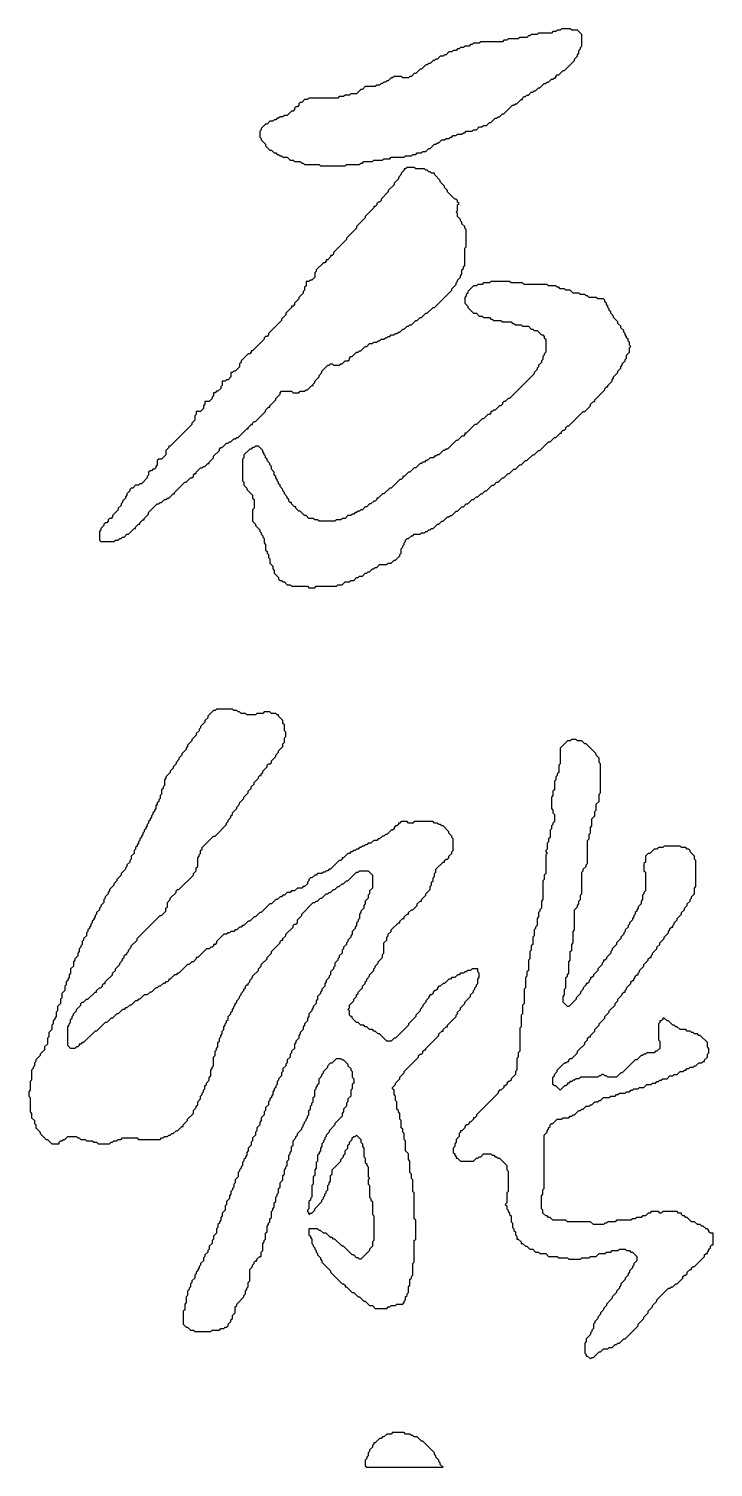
# Model space of a CAD drawing. Header units: millimetres. Extents: x 0 to 500, y 0 to 498.
# Drawn here: x 262.5 to 499.5, y 0.5 to 498.5 of the extents above; entities that cross this region are included whole.
import ezdxf

# ---------------------------------------------------------------- set-up
doc = ezdxf.new("R2010")
doc.units = ezdxf.units.MM

msp = doc.modelspace()

# ---------------------------------------------------------------- linework, layer by layer
for points in [[(447, 498.5), (446.5, 498), (445.5, 498), (445, 497.5), (444, 497.5), (443.5, 497), (439, 497), (438.5, 496.5), (436.5, 496.5), (436, 496), (435.5, 496), (435, 495.5), (432.5, 495.5), (432, 495), (428.5, 495), (428, 494.5), (427, 494.5), (426.5, 494), (419, 494), (418.5, 493.5), (416.5, 493.5), (416, 493), (415.5, 493), (415, 492.5), (413.5, 492.5), (413, 492), (412, 492), (411.5, 491.5), (411, 491.5), (410.5, 491), (409.5, 491), (409, 490.5), (408, 490.5), (407, 489.5), (406.5, 489.5), (406, 489), (405, 489), (404, 488), (403.5, 488), (403, 487.5), (402.5, 487.5), (401.5, 486.5), (401, 486.5), (400.5, 486), (400, 486), (398.5, 484.5), (398, 484.5), (396.5, 483), (396, 483), (395, 482), (394.5, 482), (394, 481.5), (392, 481.5), (391.5, 482), (389, 482), (388.5, 481.5), (388, 481.5), (387, 480.5), (386.5, 480.5), (386, 480), (385.5, 480), (385, 479.5), (384.5, 479.5), (384, 479), (383, 479), (382.5, 478.5), (379, 478.5), (378, 477.5), (377.5, 477.5), (376, 476), (374, 476), (373.5, 475.5), (372, 475.5), (371.5, 475), (370, 475), (369.5, 474.5), (359.5, 474.5), (359, 474), (358, 474), (357, 473), (356.5, 473), (356, 472.5), (356, 472), (355.5, 471.5), (355, 471.5), (354.5, 471), (354.5, 470.5), (354, 470), (353.5, 470), (352, 468.5), (351, 468.5), (350.5, 468), (349.5, 468), (349, 467.5), (348.5, 467.5), (348, 467), (347.5, 467), (347, 466.5), (346, 466.5), (345, 465.5), (344.5, 465.5), (343, 464), (343, 463.5), (342.5, 463), (342.5, 461), (343, 460.5), (343, 460), (344.5, 458.5), (344.5, 458), (346, 456.5), (346.5, 456.5), (347.5, 455.5), (348, 455.5), (348.5, 455), (349, 455), (349.5, 454.5), (350, 454.5), (350.5, 454), (352, 454), (353, 453), (354, 453), (354.5, 452.5), (356.5, 452.5), (357, 452), (357.5, 452), (358, 451.5), (363, 451.5), (363.5, 451), (372, 451), (372.5, 451.5), (377, 451.5), (377.5, 452), (378, 452), (378.5, 452.5), (381.5, 452.5), (382, 453), (385, 453), (385.5, 453.5), (387.5, 453.5), (388, 454), (392.5, 454), (393, 454.5), (395, 454.5), (395.5, 455), (396.5, 455), (397, 455.5), (398.5, 455.5), (399, 456), (400, 456), (401, 457), (401.5, 457), (403, 458.5), (403.5, 458.5), (404, 459), (404.5, 459), (405.5, 460), (406.5, 460), (407, 460.5), (408, 460.5), (408.5, 461), (409, 461), (409.5, 461.5), (410.5, 461.5), (411, 462), (412.5, 462), (413, 462.5), (413.5, 462.5), (414, 463), (416, 463), (416.5, 463.5), (417.5, 463.5), (418.5, 464.5), (419.5, 464.5), (420, 465), (421, 465), (422, 466), (422.5, 466), (424, 467.5), (424.5, 467.5), (425, 468), (425.5, 468), (426.5, 469), (427, 469), (430, 472), (430.5, 472), (431, 472.5), (431.5, 472.5), (433, 474), (433.5, 474), (433.5, 474.5), (434, 475), (434.5, 475), (435, 475.5), (435.5, 475.5), (436.5, 476.5), (437, 476.5), (437.5, 477), (438, 477), (439, 478), (439.5, 478), (441, 479.5), (441.5, 479.5), (442, 480), (442.5, 480), (443.5, 481), (444, 481), (444.5, 481.5), (445, 481.5), (445, 482), (445.5, 482.5), (446, 482.5), (447.5, 484), (448, 484), (451.5, 487.5), (451.5, 488), (452.5, 489), (452.5, 489.5), (453, 490), (453, 491), (453.5, 491.5), (453.5, 492), (454, 492.5), (454, 496.5), (452.5, 498), (450.5, 498), (450, 498.5)], [(393.5, 450.5), (393, 450), (392.5, 450), (392.5, 449.5), (391.5, 448.5), (391.5, 448), (390.5, 447), (390.5, 446.5), (389, 445), (389, 444.5), (387, 442.5), (387, 442), (384.5, 439.5), (384.5, 439), (384, 438.5), (383.5, 438.5), (383, 438), (383, 437.5), (382.5, 437), (382, 437), (382, 436.5), (379, 433.5), (379, 433), (376, 430), (376, 429.5), (372.5, 426), (372.5, 425.5), (368, 421), (368, 420.5), (367.5, 420), (367, 420), (367, 419.5), (366, 418.5), (365.5, 418.5), (365.5, 418), (365, 417.5), (364.5, 417.5), (362, 415), (362, 414.5), (361.5, 414), (361.5, 412.5), (360.5, 411.5), (360, 411.5), (359.5, 411), (358.5, 411), (358.5, 409.5), (358, 409), (358, 408), (357.5, 407.5), (357.5, 407), (356, 405.5), (356, 405), (354.5, 403.5), (354.5, 403), (354, 402.5), (353.5, 402.5), (353.5, 402), (351.5, 400), (351.5, 399.5), (350, 398), (350, 397.5), (345.5, 393), (345.5, 392.5), (345, 392), (344.5, 392), (344, 391.5), (344, 391), (340, 387), (339.5, 387), (339.5, 386.5), (339, 386), (338.5, 386), (336, 383.5), (336, 383), (335.5, 382.5), (335.5, 381.5), (334, 380), (333.5, 380), (333, 379.5), (332.5, 379.5), (332.5, 378), (331.5, 377), (331, 377), (330.5, 376.5), (329.5, 376.5), (329.5, 375), (329, 374.5), (329, 374), (328, 373), (327.5, 373), (327, 372.5), (326.5, 372.5), (326.5, 371.5), (326, 371), (326, 370.5), (325, 369.5), (323.5, 369.5), (323.5, 368.5), (323, 368), (323, 367), (322, 366), (320.5, 366), (320.5, 365), (320, 364.5), (320, 363), (319, 362), (319, 361.5), (311.5, 354), (311, 354), (311, 353.5), (310, 352.5), (310, 351), (308.5, 349.5), (307.5, 349.5), (307, 349), (307, 347.5), (306.5, 347), (306.5, 346.5), (306, 346), (305.5, 346), (305, 345.5), (304.5, 345.5), (304, 345), (304, 344), (303.5, 343.5), (303.5, 343), (301.5, 341), (301, 341), (300.5, 340.5), (299.5, 340.5), (298.5, 339.5), (298, 339.5), (297.5, 339), (297.5, 338.5), (296.5, 337.5), (296.5, 337), (296, 336.5), (296, 336), (295, 335), (295, 334.5), (294.5, 334), (294.5, 333.5), (293.5, 332.5), (293.5, 332), (291.5, 330), (291.5, 329.5), (291, 329), (290.5, 329), (290, 328.5), (290, 328), (289.5, 327.5), (289, 327.5), (288.5, 327), (288.5, 326.5), (287.5, 325.5), (287.5, 325), (287, 324.5), (287, 321.5), (287.5, 321), (292, 321), (292.5, 321.5), (293.5, 321.5), (294, 322), (294.5, 322), (295, 322.5), (295.5, 322.5), (296.5, 323.5), (297, 323.5), (299, 325.5), (299.5, 325.5), (299.5, 326), (300.5, 327), (301, 327), (301, 327.5), (302, 328.5), (302.5, 328.5), (302.5, 329), (304, 330.5), (304, 331), (307, 334), (307.5, 334), (308, 334.5), (308.5, 334.5), (309.5, 335.5), (310, 335.5), (310.5, 336), (311, 336), (312.5, 337.5), (313, 337.5), (313, 338), (316.5, 341.5), (317, 341.5), (318.5, 343), (319, 343), (319.5, 343.5), (319.5, 344), (320, 344.5), (320.5, 344.5), (320.5, 345), (322, 346.5), (322.5, 346.5), (323, 347), (323.5, 347), (324.5, 348), (325, 348), (325, 348.5), (326.5, 350), (326.5, 350.5), (328.5, 352.5), (328.5, 353), (329, 353.5), (329.5, 353.5), (331, 355), (331.5, 355), (332, 355.5), (332.5, 355.5), (333.5, 356.5), (334, 356.5), (334.5, 357), (335, 357), (338, 360), (338.5, 360), (338.5, 360.5), (339.5, 361.5), (340, 361.5), (340, 362), (340.5, 362.5), (341, 362.5), (344.5, 366), (344.5, 366.5), (345.5, 367.5), (346, 367.5), (346, 368), (348, 370), (348, 370.5), (349.5, 372), (349.5, 372.5), (350, 373), (353.5, 373), (354, 372.5), (356, 372.5), (356.5, 373), (358, 373), (358.5, 373.5), (359, 373.5), (360.5, 375), (361, 375), (361, 375.5), (361.5, 376), (361.5, 376.5), (363, 378), (363, 378.5), (364, 379.5), (364, 380), (366, 382), (366.5, 382), (367, 382.5), (367.5, 382.5), (368, 382), (370, 382), (370.5, 382.5), (371, 382.5), (372, 383.5), (373, 383.5), (373.5, 384), (373.5, 384.5), (374, 385), (374.5, 385), (376, 386.5), (376.5, 386.5), (377, 387), (377.5, 387), (379, 388.5), (379.5, 388.5), (380.5, 389.5), (381.5, 389.5), (382, 390), (383, 390), (383.5, 390.5), (384, 390.5), (384.5, 391), (385.5, 391), (386, 391.5), (386.5, 391.5), (387, 392), (387.5, 392), (388, 392.5), (389, 392.5), (389.5, 393), (390, 393), (390.5, 393.5), (391, 393.5), (392, 394.5), (392.5, 394.5), (393.5, 395.5), (394, 395.5), (394.5, 396), (395, 396), (396.5, 397.5), (397, 397.5), (398, 398.5), (398.5, 398.5), (400, 400), (400.5, 400), (402.5, 402), (403, 402), (409, 408), (409, 408.5), (410.5, 410), (410.5, 410.5), (411, 411), (411, 411.5), (412, 412.5), (412, 413), (412.5, 413.5), (412.5, 415), (413, 415.5), (413, 416), (413.5, 416.5), (413.5, 422.5), (414, 423), (414, 429), (413.5, 429.5), (413.5, 430), (412.5, 431), (412.5, 431.5), (412, 432), (412, 432.5), (411, 433.5), (411, 434.5), (410.5, 435), (411, 435.5), (411, 437.5), (411.5, 438), (411, 438.5), (411, 439), (410.5, 439.5), (410, 439.5), (407.5, 442), (407.5, 442.5), (406.5, 443.5), (406.5, 444), (405, 445.5), (405, 446), (403, 448), (403, 448.5), (402, 448.5), (401.5, 449), (401, 449), (400.5, 449.5), (400, 449.5), (399.5, 450), (396.5, 450), (396, 450.5)], [(422.5, 411), (422, 410.5), (420, 410.5), (419.5, 410), (418, 410), (417.5, 409.5), (416.5, 409.5), (414.5, 407.5), (414.5, 407), (414, 406.5), (414, 406), (413.5, 405.5), (413.5, 403.5), (414.5, 402.5), (414.5, 402), (416.5, 400), (417.5, 400), (418.5, 399), (419.5, 399), (420, 398.5), (422, 398.5), (422.5, 398), (423, 398), (423.5, 397.5), (426, 397.5), (426.5, 397), (429.5, 397), (430, 396.5), (430.5, 396.5), (431, 396), (433, 396), (433.5, 395.5), (435.5, 395.5), (436.5, 394.5), (437, 394.5), (437.5, 394), (438.5, 394), (440, 392.5), (440.5, 392.5), (441, 392), (441, 391.5), (441.5, 391), (441.5, 386.5), (441, 386), (441, 385.5), (440.5, 385), (440.5, 384), (440, 383.5), (440, 383), (439, 382), (439, 381.5), (438.5, 381), (438.5, 380.5), (437.5, 379.5), (437.5, 379), (429, 370.5), (428.5, 370.5), (427.5, 369.5), (427, 369.5), (426.5, 369), (426.5, 368.5), (426, 368), (425.5, 368), (424, 366.5), (423.5, 366.5), (423, 366), (422.5, 366), (422.5, 365.5), (422, 365), (421.5, 365), (420, 363.5), (419.5, 363.5), (417.5, 361.5), (417, 361.5), (414, 358.5), (413.5, 358.5), (413.5, 358), (413, 357.5), (412.5, 357.5), (411, 356), (410.5, 356), (407.5, 353), (407, 353), (406.5, 352.5), (406, 352.5), (404.5, 351), (404, 351), (403.5, 350.5), (403, 350.5), (402.5, 350), (401.5, 350), (400.5, 349), (400, 349), (399.5, 348.5), (399, 348.5), (398.5, 348), (398, 348), (396.5, 346.5), (396, 346.5), (394.5, 345), (394, 345), (392.5, 343.5), (392, 343.5), (392, 343), (391.5, 342.5), (391, 342.5), (388, 339.5), (387.5, 339.5), (385.5, 337.5), (385, 337.5), (383.5, 336), (383, 336), (383, 335.5), (382.5, 335), (382, 335), (381, 334), (380.5, 334), (379.5, 333), (379, 333), (378, 332), (377.5, 332), (377, 331.5), (376.5, 331.5), (376, 331), (375.5, 331), (375, 330.5), (374.5, 330.5), (374, 330), (373, 330), (372, 329), (371, 329), (370.5, 328.5), (369, 328.5), (368.5, 328), (363, 328), (362.5, 328.5), (361.5, 328.5), (361, 329), (359.5, 329), (358.5, 330), (358, 330), (356.5, 331.5), (356, 331.5), (355, 332.5), (355, 333), (354.5, 333), (353.5, 334), (353.5, 334.5), (353, 334.5), (352.5, 335), (352.5, 335.5), (352, 336), (352, 336.5), (351, 337.5), (351, 338), (350.5, 338.5), (350.5, 339), (349.5, 340), (349.5, 340.5), (349, 341), (349, 341.5), (348.5, 342), (348.5, 342.5), (348, 343), (348, 343.5), (347.5, 344), (347.5, 345), (346.5, 346), (346.5, 347), (346, 347.5), (346, 348), (345, 349), (345, 349.5), (344.5, 350), (344.5, 350.5), (344, 351), (344, 351.5), (343.5, 352), (343.5, 352.5), (342, 354), (341, 354), (340.5, 353.5), (340, 353.5), (339.5, 353), (339, 353), (337, 351), (337, 350), (336.5, 349.5), (336.5, 342), (337, 341.5), (337, 340.5), (338, 339.5), (338, 339), (340, 337), (340, 336), (340.5, 335.5), (340.5, 332.5), (340, 332), (340, 328), (341, 327), (341, 326.5), (342.5, 325), (342.5, 324.5), (343, 324), (343, 323.5), (343.5, 323), (343.5, 322.5), (344, 322), (344, 320.5), (344.5, 320), (344.5, 318), (345, 317.5), (345, 317), (345.5, 316.5), (345.5, 315.5), (346, 315), (346, 313.5), (347, 312.5), (347, 311.5), (347.5, 311), (347.5, 310), (349, 308.5), (349, 308), (349.5, 307.5), (350, 307.5), (350.5, 307), (351, 307), (352, 306), (353, 306), (353.5, 305.5), (359, 305.5), (359.5, 305), (361.5, 305), (362, 305.5), (369, 305.5), (369.5, 306), (371, 306), (372, 307), (373.5, 307), (374, 307.5), (375, 307.5), (376, 308.5), (376.5, 308.5), (377, 309), (378, 309), (379, 310), (379.5, 310), (380, 310.5), (380.5, 310.5), (381.5, 311.5), (382, 311.5), (382.5, 312), (383, 312), (384, 313), (386.5, 313), (387, 313.5), (388, 313.5), (389, 314.5), (389.5, 314.5), (391, 316), (391, 316.5), (391.5, 317), (391.5, 318.5), (392, 319), (392, 319.5), (392.5, 320), (392.5, 320.5), (393, 321), (393, 321.5), (393.5, 322), (394, 322), (395, 323), (395.5, 323), (396, 323.5), (398, 323.5), (398.5, 324), (399.5, 324), (400, 324.5), (400.5, 324.5), (401, 325), (401.5, 325), (402, 325.5), (402.5, 325.5), (404, 327), (404.5, 327), (405.5, 328), (406, 328), (407.5, 329.5), (408, 329.5), (408.5, 330), (409, 330), (410.5, 331.5), (411, 331.5), (412.5, 333), (413, 333), (414, 334), (414.5, 334), (416, 335.5), (416.5, 335.5), (417.5, 336.5), (418, 336.5), (419, 337.5), (419.5, 337.5), (420.5, 338.5), (421, 338.5), (423, 340.5), (423.5, 340.5), (424.5, 341.5), (425, 341.5), (426.5, 343), (427, 343), (428.5, 344.5), (429, 344.5), (430.5, 346), (431, 346), (432.5, 347.5), (433, 347.5), (434.5, 349), (435, 349), (437, 351), (437.5, 351), (439, 352.5), (439.5, 352.5), (442.5, 355.5), (443, 355.5), (444.5, 357), (445, 357), (446.5, 358.5), (447, 358.5), (447, 359), (447.5, 359.5), (448, 359.5), (448.5, 360), (448.5, 360.5), (449, 361), (449.5, 361), (454.5, 366), (455, 366), (457, 368), (457, 368.5), (458, 369.5), (458.5, 369.5), (458.5, 370), (462, 373.5), (462, 374), (462.5, 374.5), (463, 374.5), (463, 375), (464.5, 376.5), (464.5, 377), (465, 377.5), (465, 378), (466.5, 379.5), (466.5, 380), (467.5, 381), (467.5, 381.5), (468, 382), (468, 382.5), (469, 383.5), (469, 384), (469.5, 384.5), (469.5, 385.5), (470.5, 386.5), (470.5, 388), (471, 388.5), (470.5, 389), (470.5, 390), (470, 390.5), (470, 391), (469.5, 391.5), (469.5, 392), (469, 392.5), (469, 393), (468.5, 393.5), (468.5, 394), (467.5, 395), (467.5, 395.5), (466.5, 396.5), (466.5, 397), (465, 398.5), (465, 399), (464, 400), (464, 400.5), (463.5, 401), (463.5, 401.5), (463, 402), (463, 402.5), (462.5, 403), (462.5, 403.5), (462, 404), (462, 404.5), (461.5, 405), (459.5, 405), (459, 405.5), (456.5, 405.5), (456, 406), (455.5, 406), (455, 406.5), (453.5, 406.5), (453, 407), (451, 407), (450, 408), (448.5, 408), (448, 408.5), (446.5, 408.5), (446, 409), (445.5, 409), (445, 409.5), (442.5, 409.5), (442, 410), (434, 410), (433.5, 410.5), (429.5, 410.5), (429, 411)], [(327.5, 263), (327, 262.5), (326.5, 262.5), (324.5, 260.5), (324.5, 260), (323.5, 259), (323.5, 258.5), (322, 257), (322, 256.5), (321.5, 256), (321.5, 255.5), (320.5, 254.5), (320.5, 254), (319, 252.5), (319, 252), (317.5, 250.5), (317.5, 250), (317, 249.5), (317, 249), (315.5, 247.5), (315.5, 247), (314.5, 246), (314.5, 245.5), (313.5, 244.5), (313.5, 244), (312.5, 243), (312.5, 242.5), (311.5, 241.5), (311.5, 241), (310, 239.5), (310, 239), (309.5, 238.5), (309.5, 236.5), (309, 236), (309, 235.5), (308.5, 235), (308.5, 233.5), (308, 233), (308, 232), (307.5, 231.5), (307.5, 231), (307, 230.5), (307, 230), (306.5, 229.5), (306.5, 228.5), (306, 228), (306, 227.5), (305.5, 227), (305.5, 226.5), (305, 226), (305, 225.5), (304.5, 225), (304.5, 224.5), (304, 224), (304, 223.5), (303.5, 223), (303.5, 222.5), (303, 222), (303, 221.5), (302.5, 221), (302.5, 220.5), (302, 220), (302, 219.5), (301.5, 219), (301.5, 218.5), (301, 218), (301, 217.5), (300.5, 217), (300.5, 216.5), (300, 216), (300, 215.5), (299.5, 215), (299.5, 214.5), (299, 214), (299, 213), (298, 212), (298, 211), (297.5, 210.5), (297.5, 210), (296.5, 209), (296.5, 208.5), (296, 208), (296, 207.5), (294.5, 206), (294.5, 205.5), (293, 204), (293, 203.5), (292, 202.5), (292, 202), (290.5, 200.5), (290.5, 200), (290, 199.5), (290, 199), (289, 198), (289, 197.5), (288.5, 197), (288.5, 196), (287.5, 195), (287.5, 194.5), (287, 194), (287, 193.5), (286, 192.5), (286, 192), (285.5, 191.5), (285.5, 191), (285, 190.5), (285, 190), (284.5, 189.5), (284.5, 189), (284, 188.5), (284, 188), (283.5, 187.5), (283.5, 187), (283, 186.5), (283, 186), (282.5, 185.5), (282.5, 184.5), (281.5, 183.5), (281.5, 183), (281, 182.5), (281, 181.5), (280.5, 181), (280.5, 180.5), (280, 180), (280, 179), (279.5, 178.5), (279.5, 177.5), (278.5, 176.5), (278.5, 176), (278, 175.5), (278, 174), (277, 173), (277, 171.5), (276.5, 171), (276.5, 170), (276, 169.5), (276, 169), (275.5, 168.5), (275.5, 167.5), (275, 167), (275, 165.5), (274, 164.5), (274, 163), (273.5, 162.5), (273.5, 161), (272.5, 160), (272.5, 158.5), (272, 158), (272, 156.5), (271.5, 156), (271.5, 155.5), (271, 155), (271, 154), (270.5, 153.5), (270.5, 152), (269.5, 151), (269.5, 149.5), (269, 149), (269, 147), (268, 146), (268, 145), (266.5, 143.5), (266.5, 143), (265, 141.5), (265, 141), (264.5, 140.5), (264.5, 139.5), (264, 139), (264, 138.5), (263.5, 138), (263.5, 134.5), (263, 134), (263, 131), (262.5, 130.5), (262.5, 129), (263, 128.5), (263, 123.5), (263.5, 123), (263.5, 121.5), (264.5, 120.5), (264.5, 119.5), (265, 119), (265, 118), (266.5, 116.5), (266.5, 116), (268.5, 114), (269, 114), (270.5, 112.5), (273, 112.5), (273, 113), (273.5, 113.5), (274, 113.5), (274.5, 114), (275, 114), (276, 115), (279, 115), (279.5, 114.5), (280, 114.5), (280.5, 114), (282, 114), (282.5, 113.5), (284.5, 113.5), (285, 113), (286, 113), (286.5, 112.5), (290.5, 112.5), (291, 113), (291.5, 113), (292, 113.5), (293, 113.5), (293.5, 114), (294.5, 114), (295, 114.5), (300, 114.5), (300.5, 114), (308, 114), (308.5, 114.5), (309, 114.5), (309.5, 115), (310.5, 115), (311, 115.5), (311.5, 115.5), (312, 116), (312.5, 116), (313.5, 117), (314, 117), (315.5, 118.5), (316, 118.5), (316, 119), (317.5, 120.5), (317.5, 121), (319.5, 123), (319.5, 124), (320.5, 125), (320.5, 125.5), (321, 126), (321, 127), (322, 128), (322, 129), (322.5, 129.5), (322.5, 130), (323, 130.5), (323, 131), (323.5, 131.5), (323.5, 132.5), (324, 133), (324, 133.5), (325, 134.5), (325, 135.5), (325.5, 136), (325.5, 138), (326, 138.5), (326, 139), (326.5, 139.5), (326.5, 142.5), (327, 143), (327, 144.5), (327.5, 145), (327.5, 145.5), (328, 146), (328, 147.5), (328.5, 148), (328.5, 149), (329, 149.5), (329, 150), (329.5, 150.5), (329.5, 151.5), (330, 152), (330, 153), (330.5, 153.5), (330.5, 154), (331, 154.5), (331, 155), (331.5, 155.5), (331.5, 156.5), (332.5, 157.5), (332.5, 158), (333, 158.5), (333, 159), (333.5, 159.5), (333.5, 160), (334, 160.5), (334, 161), (334.5, 161.5), (334.5, 162), (335.5, 163), (335.5, 163.5), (336, 164), (336, 164.5), (337, 165.5), (337, 166), (337.5, 166.5), (337.5, 167), (338, 167.5), (338.5, 167.5), (338.5, 168), (339, 168.5), (339, 169), (340, 170), (340, 170.5), (342, 172.5), (342, 173), (343, 174), (343, 174.5), (345, 176.5), (345, 177), (346.5, 178.5), (346.5, 179), (349.5, 182), (349.5, 182.5), (350, 183), (350.5, 183), (350.5, 183.5), (351.5, 184.5), (351.5, 185), (354, 187.5), (354, 188), (354.5, 188.5), (355, 188.5), (355.5, 189), (355.5, 190), (357, 191.5), (357, 192), (361, 196), (361.5, 196), (362, 196.5), (362.5, 196.5), (363.5, 197.5), (364, 197.5), (365.5, 199), (366, 199), (366.5, 199.5), (367, 199.5), (368, 200.5), (368.5, 200.5), (369.5, 201.5), (370, 201.5), (371, 202.5), (371.5, 202.5), (372.5, 203.5), (373, 203.5), (376, 206.5), (376.5, 206.5), (377, 207), (380, 207), (381.5, 205.5), (381.5, 201), (380.5, 200), (380.5, 199), (380, 198.5), (380, 197.5), (379, 196.5), (379, 195.5), (378.5, 195), (378.5, 194), (377.5, 193), (377.5, 192.5), (377, 192), (377, 190.5), (376.5, 190), (376.5, 189.5), (376, 189), (376, 188), (375.5, 187.5), (375.5, 187), (374.5, 186), (374.5, 185), (374, 184.5), (374, 184), (373, 183), (373, 182.5), (372.5, 182), (372.5, 181.5), (371.5, 180.5), (371.5, 180), (371, 179.5), (371, 178.5), (370, 177.5), (370, 177), (369.5, 176.5), (369.5, 176), (368.5, 175), (368.5, 174), (368, 173.5), (368, 173), (367, 172), (367, 171), (366.5, 170.5), (366.5, 170), (365.5, 169), (365.5, 168.5), (365, 168), (365, 167), (364, 166), (364, 165.5), (363.5, 165), (363.5, 164.5), (362.5, 163.5), (362.5, 162.5), (362, 162), (362, 161), (361, 160), (361, 159.5), (360.5, 159), (360.5, 158.5), (359.5, 157.5), (359.5, 156.5), (359, 156), (359, 155), (358, 154), (358, 153.5), (357.5, 153), (357.5, 152), (356.5, 151), (356.5, 150.5), (356, 150), (356, 149), (355, 148), (355, 147.5), (354.5, 147), (354.5, 145.5), (353.5, 144.5), (353.5, 144), (353, 143.5), (353, 142.5), (352, 141.5), (352, 140.5), (351.5, 140), (351.5, 139.5), (350.5, 138.5), (350.5, 137.5), (350, 137), (350, 136), (349, 135), (349, 134.5), (348.5, 134), (348.5, 133), (348, 132.5), (348, 132), (347.5, 131.5), (347.5, 131), (347, 130.5), (347, 129.5), (346.5, 129), (346.5, 128.5), (346, 128), (346, 127.5), (345.5, 127), (345.5, 126), (344.5, 125), (344.5, 124), (344, 123.5), (344, 122.5), (343, 121.5), (343, 120.5), (342.5, 120), (342.5, 119), (341.5, 118), (341.5, 117), (341, 116.5), (341, 115.5), (340, 114.5), (340, 113.5), (339.5, 113), (339.5, 112), (338.5, 111), (338.5, 110), (338, 109.5), (338, 108.5), (337.5, 108), (337.5, 107.5), (337, 107), (337, 106.5), (336.5, 106), (336.5, 105), (336, 104.5), (336, 104), (335.5, 103.5), (335.5, 103), (335, 102.5), (335, 101), (334, 100), (334, 99), (333.5, 98.5), (333.5, 97.5), (333, 97), (333, 96.5), (332.5, 96), (332.5, 95), (332, 94.5), (332, 93.5), (331, 92.5), (331, 91.5), (330.5, 91), (330.5, 89.5), (329.5, 88.5), (329.5, 87.5), (329, 87), (329, 86), (328.5, 85.5), (328.5, 85), (328, 84.5), (328, 83.5), (327.5, 83), (327.5, 81.5), (326.5, 80.5), (326.5, 79.5), (326, 79), (326, 78), (325, 77), (325, 76), (324.5, 75.5), (324.5, 75), (323.5, 74), (323.5, 73.5), (323, 73), (323, 72), (322, 71), (322, 70.5), (321.5, 70), (321.5, 69.5), (321, 69), (321, 68.5), (320.5, 68), (320.5, 67.5), (320, 67), (320, 66), (319, 65), (319, 64.5), (318.5, 64), (318.5, 63), (318, 62.5), (318, 62), (317.5, 61.5), (317.5, 60), (317, 59.5), (317, 57.5), (316.5, 57), (316.5, 55), (316, 54.5), (316, 50), (317, 49), (317.5, 49), (318.5, 48), (319.5, 48), (320, 47.5), (325.5, 47.5), (326, 48), (328.5, 48), (329, 48.5), (330, 48.5), (330.5, 49), (331, 49), (331.5, 49.5), (331.5, 50), (332.5, 51), (332.5, 51.5), (333, 52), (333, 53), (334, 54), (334, 56), (334.5, 56.5), (334.5, 57), (337, 59.5), (337, 60), (337.5, 60.5), (337.5, 61.5), (338, 62), (338, 62.5), (338.5, 63), (338.5, 64.5), (339, 65), (339, 69), (340, 70), (340, 70.5), (340.5, 71), (340.5, 71.5), (341, 72), (341.5, 72), (341.5, 72.5), (342.5, 73.5), (343, 73.5), (343, 75), (343.5, 75.5), (343.5, 78), (344, 78.5), (344, 79), (344.5, 79.5), (344.5, 81.5), (345, 82), (345, 84), (345.5, 84.5), (345.5, 85), (346, 85.5), (346, 86.5), (346.5, 87), (346.5, 89), (347, 89.5), (347, 90), (347.5, 90.5), (347.5, 92), (348, 92.5), (348, 94), (348.5, 94.5), (348.5, 95), (349, 95.5), (349, 97), (349.5, 97.5), (349.5, 99), (350.5, 100), (350.5, 101.5), (351, 102), (351, 103.5), (351.5, 104), (351.5, 104.5), (352, 105), (352, 106.5), (352.5, 107), (352.5, 108.5), (353, 109), (353, 109.5), (353.5, 110), (353.5, 111.5), (354, 112), (354, 113.5), (355, 114.5), (355, 115), (355.5, 115.5), (355.5, 116), (357, 117.5), (357, 118), (357.5, 118.5), (357.5, 119), (358, 119.5), (358, 120), (358.5, 120.5), (358.5, 121), (359, 121.5), (359, 122), (359.5, 122.5), (359.5, 124), (360, 124.5), (360, 125.5), (360.5, 126), (360.5, 126.5), (361, 127), (361, 128.5), (361.5, 129), (361.5, 131), (362, 131.5), (362, 132), (362.5, 132.5), (362.5, 133), (363, 133.5), (363, 135), (364, 136), (364, 136.5), (364.5, 137), (364.5, 137.5), (366, 139), (366, 139.5), (367, 140.5), (367.5, 140.5), (369, 142), (370.5, 142), (371, 141.5), (371.5, 141.5), (373, 140), (373, 139.5), (374, 138.5), (374, 138), (374.5, 137.5), (374.5, 135.5), (375, 135), (375, 133.5), (374.5, 133), (374.5, 131.5), (374, 131), (374, 129), (373, 128), (373, 127), (372.5, 126.5), (372.5, 125.5), (371.5, 124.5), (371.5, 123.5), (371, 123), (371, 122), (368.5, 119.5), (368.5, 119), (366.5, 117), (366.5, 116.5), (365.5, 115.5), (365.5, 115), (365, 114.5), (365, 114), (364.5, 113.5), (364.5, 113), (364, 112.5), (364, 111.5), (363.5, 111), (363.5, 110), (363, 109.5), (363, 109), (362.5, 108.5), (362.5, 106.5), (362, 106), (362, 104), (361.5, 103.5), (361.5, 101.5), (361, 101), (361, 98.5), (360.5, 98), (360.5, 94), (360, 93.5), (360, 93), (359.5, 92.5), (359.5, 90), (359, 89.5), (359, 89), (359.5, 88.5), (359.5, 88), (360, 88.5), (360.5, 88.5), (361.5, 89.5), (361.5, 90), (364, 92.5), (364, 93), (364.5, 93.5), (364.5, 94), (365, 94.5), (365, 95), (365.5, 95.5), (365.5, 96), (366, 96.5), (366, 98), (366.5, 98.5), (366.5, 99), (367, 99.5), (367, 101.5), (367.5, 102), (367.5, 103.5), (370.5, 106.5), (370.5, 107), (371.5, 108), (371.5, 108.5), (372, 109), (372, 110), (373, 111), (373, 112), (373.5, 112.5), (373.5, 113), (374.5, 114), (374.5, 114.5), (375, 115), (375.5, 115), (376, 115.5), (377.5, 114), (377.5, 113), (378, 112.5), (378, 111.5), (378.5, 111), (378.5, 108), (379, 107.5), (379, 106), (379.5, 105.5), (379.5, 105), (380, 104.5), (380, 101), (380.5, 100.5), (380, 100), (380, 98.5), (380.5, 98), (380.5, 94), (381, 93.5), (381, 93), (381.5, 92.5), (381.5, 88), (382, 87.5), (382, 79), (381.5, 78.5), (381.5, 77), (380.5, 76), (380.5, 75.5), (377.5, 72.5), (377, 72.5), (376.5, 73), (376, 73), (375, 74), (374.5, 74), (371.5, 77), (371, 77), (368.5, 79.5), (368, 79.5), (367.5, 80), (367, 80), (365.5, 81.5), (364.5, 81.5), (363.5, 82.5), (363, 82.5), (362.5, 83), (359.5, 83), (359.5, 81), (360, 80.5), (360, 80), (360.5, 79.5), (360.5, 78), (361, 77.5), (361, 77), (361.5, 76.5), (361.5, 76), (362, 75.5), (362, 75), (362.5, 74.5), (362.5, 74), (363.5, 73), (363.5, 72.5), (364, 72), (364, 71.5), (367, 68.5), (367, 68), (371, 64), (371.5, 64), (372, 63.5), (372, 63), (372.5, 63), (374.5, 61), (375, 61), (376.5, 59.5), (377, 59.5), (378.5, 58), (379, 58), (380.5, 56.5), (381.5, 56.5), (382.5, 55.5), (386.5, 55.5), (387, 56), (387.5, 56), (388, 56.5), (389.5, 56.5), (390, 57), (392, 57), (392.5, 57.5), (392.5, 58), (393, 58.5), (393, 59.5), (393.5, 60), (393.5, 60.5), (394, 61), (394, 63), (394.5, 63.5), (394.5, 65.5), (395, 66), (395, 66.5), (395.5, 67), (395.5, 71), (396, 71.5), (396, 79), (396.5, 79.5), (396.5, 86), (396, 86.5), (396, 95.5), (395.5, 96), (395.5, 100), (395, 100.5), (395, 102), (394.5, 102.5), (394.5, 106.5), (394, 107), (394, 109), (393, 110), (393, 113.5), (392.5, 114), (392.5, 116), (392, 116.5), (392, 117.5), (391.5, 118), (391.5, 120.5), (391, 121), (391, 123), (390.5, 123.5), (390.5, 124), (390, 124.5), (390, 127), (389.5, 127.5), (389.5, 129), (389, 129.5), (389, 131), (388.5, 131.5), (388.5, 132), (389.5, 133), (389.5, 133.5), (391, 135), (391, 135.5), (392.5, 137), (392.5, 137.5), (397.5, 142.5), (397.5, 143), (398, 143.5), (398.5, 143.5), (399, 144), (399, 144.5), (399.5, 145), (400, 145), (400, 145.5), (404.5, 150), (404.5, 150.5), (405.5, 151.5), (406, 151.5), (406, 152), (407, 153), (407.5, 153), (407.5, 153.5), (410.5, 156.5), (410.5, 157), (411, 157.5), (411, 158), (412, 159), (412, 159.5), (413.5, 161), (413.5, 161.5), (415.5, 163.5), (415.5, 164), (416.5, 165), (416.5, 165.5), (417, 166), (417, 166.5), (417.5, 167), (417.5, 167.5), (418, 168), (418, 169.5), (418.5, 170), (418.5, 171.5), (418, 172), (418, 173), (416, 173), (415.5, 172.5), (414.5, 172.5), (414, 172), (413.5, 172), (413, 171.5), (412, 171.5), (411.5, 171), (411, 171), (410, 170), (409, 170), (408.5, 169.5), (408, 169.5), (406.5, 168), (406, 168), (405, 167), (404.5, 167), (404, 166.5), (404, 166), (403.5, 165.5), (403, 165.5), (402.5, 165), (402.5, 164.5), (402, 164), (401.5, 164), (401, 163.5), (401, 163), (400, 162), (400, 161.5), (399, 160.5), (399, 160), (398, 159), (398, 158.5), (396.5, 157), (396.5, 156.5), (394, 154), (394, 153.5), (389.5, 149), (389, 149), (388, 148), (386.5, 148), (384, 150.5), (383.5, 150.5), (382.5, 151.5), (382, 151.5), (381.5, 152), (380.5, 152), (379.5, 153), (379, 153), (378.5, 153.5), (377.5, 153.5), (376.5, 154.5), (376, 154.5), (374.5, 156), (374.5, 156.5), (374, 156.5), (373.5, 157), (373.5, 158.5), (373, 159), (373.5, 159.5), (373.5, 160.5), (375, 162), (375, 162.5), (376, 163.5), (376, 164), (376.5, 164.5), (376.5, 165), (378, 166.5), (378, 167), (379, 168), (379, 168.5), (379.5, 169), (379.5, 169.5), (380.5, 170.5), (380.5, 171), (382, 172.5), (382, 173), (382.5, 173.5), (382.5, 174), (383.5, 175), (383.5, 175.5), (385, 177), (385, 178), (385.5, 178.5), (385.5, 182), (386.5, 183), (386.5, 184), (387, 184.5), (387, 185), (388, 186), (388, 186.5), (390.5, 189), (391, 189), (391, 189.5), (392, 190.5), (392.5, 190.5), (392.5, 191), (393.5, 192), (394, 192), (394, 192.5), (395, 193.5), (395.5, 193.5), (397, 195), (397, 195.5), (398, 196.5), (398.5, 196.5), (398.5, 197), (400, 198.5), (400, 199), (401.5, 200.5), (401.5, 201.5), (402, 202), (402, 203), (402.5, 203.5), (402.5, 204.5), (403, 205), (403, 206), (403.5, 206.5), (403.5, 207.5), (406, 210), (406.5, 210), (406.5, 210.5), (407, 211), (407.5, 211), (408, 211.5), (408, 212), (409, 213), (409, 213.5), (409.5, 214), (409.5, 218), (409, 218.5), (409, 219), (408, 220), (408, 220.5), (406, 222.5), (405.5, 222.5), (405, 223), (404.5, 223), (404, 223.5), (403, 223.5), (402.5, 224), (396, 224), (395.5, 223.5), (394, 223.5), (393.5, 224), (391.5, 224), (391, 223.5), (390.5, 223.5), (390.5, 223), (390, 222.5), (389.5, 222.5), (389, 222), (389, 221.5), (388.5, 221), (388, 221), (386.5, 219.5), (386, 219.5), (385.5, 219), (385, 219), (384, 218), (383.5, 218), (383, 217.5), (382, 217.5), (381, 216.5), (380, 216.5), (379.5, 216), (379, 216), (378.5, 215.5), (378, 215.5), (377.5, 215), (377, 215), (376.5, 214.5), (376, 214.5), (375.5, 214), (375, 214), (374.5, 213.5), (374, 213.5), (373.5, 213), (373, 213), (371.5, 211.5), (371, 211.5), (371, 211), (370.5, 210.5), (370, 210.5), (367, 207.5), (366.5, 207.5), (366, 207), (365.5, 207), (365, 206.5), (364.5, 206.5), (364, 206), (362.5, 206), (362, 205.5), (361.5, 205.5), (360.5, 204.5), (360, 204.5), (359.5, 204), (359.5, 203.5), (359, 203), (359, 202.5), (358, 201.5), (357.5, 201.5), (357, 201), (355.5, 201), (354.5, 200), (353.5, 200), (353, 199.5), (352, 199.5), (351, 198.5), (350.5, 198.5), (350, 198), (349.5, 198), (348.5, 197), (348, 197), (346.5, 195.5), (346, 195.5), (343, 192.5), (342.5, 192.5), (341, 191), (340.5, 191), (339, 189.5), (338.5, 189.5), (337, 188), (336.5, 188), (336, 187.5), (335.5, 187.5), (334.5, 186.5), (334, 186.5), (333.5, 186), (332.5, 186), (332, 185.5), (331.5, 185.5), (331, 185), (330, 185), (327.5, 182.5), (327.5, 182), (327, 181.5), (326.5, 181.5), (326.5, 181), (326, 180.5), (325.5, 180.5), (325, 180), (324, 180), (321, 177), (320.5, 177), (320.5, 176.5), (319.5, 175.5), (319, 175.5), (318, 174.5), (317.5, 174.5), (314.5, 171.5), (314, 171.5), (313.5, 171), (313, 171), (311.5, 169.5), (311, 169.5), (311, 169), (310.5, 168.5), (310, 168.5), (309.5, 168), (309, 168), (308, 167), (307.5, 167), (307, 166.5), (306.5, 166.5), (305, 165), (304.5, 165), (303.5, 164), (302.5, 164), (301, 162.5), (300.5, 162.5), (300, 162), (299.5, 162), (298, 160.5), (297.5, 160.5), (296.5, 159.5), (296, 159.5), (295.5, 159), (295, 159), (293.5, 157.5), (293, 157.5), (291.5, 156), (291, 156), (289.5, 154.5), (289, 154.5), (286, 151.5), (285.5, 151.5), (281.5, 147.5), (281, 147.5), (280.5, 147), (280, 147), (280, 146.5), (279.5, 146), (279, 146), (278.5, 145.5), (277, 145.5), (276, 146.5), (276, 153), (276.5, 153.5), (276.5, 154), (277, 154.5), (277, 155.5), (277.5, 156), (277.5, 156.5), (278, 157), (278, 157.5), (279, 158.5), (279, 159), (280.5, 160.5), (280.5, 161), (281, 161.5), (281.5, 161.5), (282.5, 162.5), (283, 162.5), (285.5, 165), (286, 165), (286, 165.5), (287, 166.5), (287.5, 166.5), (288, 167), (288, 167.5), (288.5, 168), (289, 168), (289, 168.5), (291.5, 171), (291.5, 171.5), (292.5, 172.5), (292.5, 173), (294, 174.5), (294, 175), (295, 176), (295, 176.5), (295.5, 177), (295.5, 177.5), (296, 178), (296.5, 178), (296.5, 178.5), (297, 179), (297, 179.5), (298, 180.5), (298, 181), (300, 183), (300, 183.5), (308, 191.5), (308.5, 191.5), (310, 193), (310, 194), (310.5, 194.5), (310.5, 196), (311.5, 197), (311.5, 197.5), (313.5, 199.5), (313.5, 200), (314, 200.5), (314.5, 200.5), (319.5, 205.5), (319.5, 206), (320.5, 207), (320.5, 208), (321, 208.5), (321, 211.5), (321.5, 212), (321.5, 212.5), (322, 213), (322, 214), (322.5, 214.5), (322.5, 215), (326.5, 219), (327, 219), (331, 223), (331, 223.5), (331.5, 224), (331.5, 224.5), (332.5, 225.5), (332.5, 226), (333, 226.5), (333, 227), (334.5, 228.5), (334.5, 229), (335.5, 230), (335.5, 230.5), (337, 232), (337, 232.5), (338.5, 234), (338.5, 234.5), (339.5, 235.5), (339.5, 236), (340.5, 237), (340.5, 237.5), (342, 239), (342, 239.5), (342.5, 240), (343, 240), (343, 240.5), (343.5, 241), (343.5, 241.5), (345, 243), (345, 243.5), (345.5, 244), (346, 244), (346.5, 244.5), (346.5, 245), (348, 246.5), (348, 247), (349, 248), (349, 248.5), (350.5, 250), (350.5, 251), (351, 251.5), (351, 253), (351.5, 253.5), (351.5, 255), (351, 255.5), (351, 257.5), (350.5, 258), (350.5, 259), (349, 260.5), (349, 261), (348.5, 261), (348, 261.5), (346.5, 261.5), (346, 262), (344, 262), (343.5, 261.5), (341.5, 261.5), (341, 261), (338, 261), (337.5, 261.5), (336, 261.5), (335.5, 262), (335, 262), (334.5, 262.5), (333.5, 262.5), (333, 263)], [(450.5, 252.5), (450, 252), (449, 252), (446.5, 249.5), (446.5, 244), (446, 243.5), (446, 241), (445.5, 240.5), (445.5, 240), (445, 239.5), (445, 238.5), (444.5, 238), (444.5, 235), (444, 234.5), (444, 233), (443.5, 232.5), (443.5, 228.5), (444, 228), (444, 227), (444.5, 226.5), (444.5, 224), (444, 223.5), (444, 223), (443.5, 222.5), (443.5, 221.5), (443, 221), (443, 218.5), (442.5, 218), (442.5, 217), (442, 216.5), (442, 214.5), (441.5, 214), (441.5, 213.5), (442, 213), (441.5, 212.5), (441.5, 206), (441, 205.5), (441, 204), (440.5, 203.5), (440.5, 197), (440, 196.5), (440, 194), (439.5, 193.5), (439.5, 193), (439, 192.5), (439, 191), (438.5, 190.5), (438.5, 188), (438, 187.5), (438, 187), (437.5, 186.5), (437.5, 184.5), (437, 184), (437, 181.5), (436.5, 181), (436.5, 179.5), (436, 179), (436, 176.5), (435.5, 176), (435.5, 172.5), (435, 172), (435, 170.5), (434.5, 170), (434.5, 166.5), (434, 166), (434, 161), (433.5, 160.5), (433.5, 157.5), (433, 157), (433, 153), (432.5, 152.5), (432.5, 144.5), (432, 144), (432, 142.5), (431.5, 142), (431.5, 138), (431, 137.5), (431, 136.5), (429.5, 135), (429.5, 134.5), (429, 134), (428.5, 134), (428, 133.5), (428, 133), (427.5, 132.5), (427, 132.5), (427, 132), (426, 131), (425.5, 131), (425, 130.5), (425, 130), (417.5, 122.5), (417.5, 122), (417, 121.5), (416.5, 121.5), (416.5, 121), (415.5, 120), (415, 120), (415, 119.5), (414.5, 119), (414, 119), (413.5, 118.5), (413.5, 118), (412.5, 117), (412, 117), (412, 116.5), (411.5, 116), (411.5, 115), (410.5, 114), (410.5, 113), (410, 112.5), (410, 111.5), (409.5, 111), (409.5, 109.5), (410, 109), (410, 108.5), (410.5, 108), (410.5, 107.5), (411, 107.5), (412, 106.5), (416.5, 106.5), (417.5, 107.5), (418, 107.5), (418.5, 108), (419, 108), (420, 109), (422.5, 109), (423, 108.5), (423.5, 108.5), (424, 108), (424.5, 108), (425, 107.5), (425.5, 107.5), (428, 105), (428, 103.5), (428.5, 103), (428.5, 96), (428, 95.5), (428, 92), (427.5, 91.5), (428, 91), (428, 90), (428.5, 89.5), (428.5, 89), (429, 88.5), (429, 88), (429.5, 87.5), (429.5, 85.5), (430, 85), (430, 83.5), (430.5, 83), (430.5, 82.5), (431, 82), (431, 81), (431.5, 80.5), (431.5, 79.5), (432, 79.5), (433, 78.5), (433, 78), (433.5, 78), (434.5, 77), (435, 77), (436, 76), (437, 76), (438, 75), (439, 75), (439.5, 74.5), (441.5, 74.5), (442.5, 73.5), (445.5, 73.5), (446, 73), (449, 73), (449.5, 72.5), (453.5, 72.5), (454, 73), (456.5, 73), (457, 73.5), (459, 73.5), (460, 74.5), (462, 74.5), (462.5, 75), (464, 75), (464.5, 75.5), (466.5, 75.5), (467, 76), (469, 76), (469.5, 75.5), (470.5, 75.5), (471, 75), (471.5, 75), (473, 73.5), (473, 72), (472, 71), (472, 70.5), (471.5, 70), (471.5, 69.5), (470.5, 68.5), (470.5, 68), (470, 67.5), (470, 67), (469, 66), (469, 65.5), (467.5, 64), (467.5, 63.5), (467, 63), (467, 62.5), (466, 61.5), (466, 61), (464.5, 59.5), (464.5, 59), (462.5, 57), (462.5, 56.5), (461.5, 55.5), (461.5, 55), (460.5, 54), (460.5, 53.5), (459.5, 52.5), (459.5, 52), (458.5, 51), (458.5, 50.5), (458, 50), (458, 48.5), (457.5, 48), (457.5, 47.5), (457, 47), (457, 46.5), (455.5, 45), (455.5, 44), (455, 43.5), (455, 40), (455.5, 39.5), (455.5, 39), (456, 39), (457, 38), (457.5, 38.5), (458, 38.5), (460, 40.5), (460.5, 40.5), (461.5, 41.5), (463, 41.5), (463.5, 42), (464.5, 42), (465.5, 43), (466, 43), (466.5, 43.5), (467, 43.5), (468.5, 45), (469, 45), (473.5, 49.5), (473.5, 50), (475.5, 52), (475.5, 52.5), (477, 54), (477, 54.5), (478.5, 56), (478.5, 56.5), (480, 58), (480, 58.5), (484, 62.5), (484.5, 62.5), (485, 63), (485.5, 63), (486.5, 64), (487, 64), (489, 66), (489, 66.5), (489.5, 67), (490, 67), (490.5, 67.5), (490.5, 68), (491.5, 69), (492, 69), (492, 69.5), (492.5, 70), (493, 70), (496.5, 73.5), (496.5, 74), (497, 74.5), (497.5, 74.5), (497.5, 75), (498, 75.5), (498, 76), (498.5, 76.5), (498.5, 77), (499, 77.5), (499.5, 77.5), (499.5, 81.5), (498.5, 81.5), (498, 82), (498, 82.5), (497.5, 83), (497, 83), (496, 84), (495.5, 84), (495, 84.5), (494, 84.5), (493, 85.5), (492, 85.5), (490.5, 87), (490, 87), (489.5, 87.5), (489, 87.5), (488.5, 88), (488.5, 88.5), (487.5, 88.5), (487, 89), (482, 89), (481.5, 88.5), (481, 88.5), (480.5, 89), (478, 89), (477.5, 88.5), (477, 88.5), (476, 87.5), (475, 87.5), (474.5, 87), (473, 87), (472.5, 86.5), (471.5, 86.5), (471, 86), (466, 86), (465.5, 85.5), (463, 85.5), (462.5, 85), (462, 85), (461.5, 84.5), (458, 84.5), (457, 85.5), (449, 85.5), (448.5, 86), (444, 86), (443, 87), (442.5, 87), (442, 87.5), (441.5, 87.5), (440.5, 88.5), (440.5, 89.5), (440, 90), (440, 94.5), (440.5, 95), (440.5, 96.5), (441, 97), (441, 115.5), (442, 116.5), (442, 117), (442.5, 117.5), (442.5, 118), (443, 118.5), (443, 119), (443.5, 119.5), (444, 119.5), (445.5, 121), (447, 121), (447.5, 121.5), (449.5, 121.5), (450, 122), (450.5, 122), (451, 122.5), (451.5, 122.5), (453, 124), (453.5, 124), (454, 124.5), (454.5, 124.5), (455.5, 125.5), (456.5, 125.5), (457, 126), (457.5, 126), (458.5, 127), (459.5, 127), (460, 127.5), (460.5, 127.5), (461.5, 128.5), (463.5, 128.5), (464, 129), (465.5, 129), (466, 129.5), (466.5, 129.5), (467, 130), (469, 130), (469.5, 130.5), (470.5, 130.5), (471, 131), (471.5, 131), (472, 131.5), (473.5, 131.5), (474, 132), (475.5, 132), (476.5, 133), (478, 133), (478.5, 133.5), (479.5, 133.5), (480, 134), (480.5, 134), (481, 134.5), (481.5, 134.5), (482, 135), (483.5, 135), (484.5, 136), (485.5, 136), (486, 136.5), (487, 136.5), (488, 137.5), (489, 137.5), (489.5, 138), (490, 138), (490.5, 138.5), (491, 138.5), (491.5, 139), (492.5, 139), (493, 139.5), (493.5, 139.5), (494.5, 140.5), (495.5, 140.5), (496, 141), (496.5, 141), (496.5, 141.5), (497.5, 142.5), (497.5, 143.5), (498, 144), (498, 145.5), (497.5, 146), (497.5, 147.5), (495, 150), (494.5, 150), (494, 150.5), (493, 150.5), (492.5, 151), (492, 151), (491.5, 151.5), (490.5, 151.5), (490, 152), (488, 152), (487, 153), (486.5, 153), (486, 153.5), (485.5, 153.5), (484, 155), (483.5, 155), (482.5, 156), (482, 156), (482, 155.5), (481.5, 155), (481, 155), (481, 154.5), (480.5, 154), (480.5, 148.5), (481, 148), (481, 145.5), (480, 144.5), (479.5, 144.5), (479, 144), (476.5, 144), (476, 143.5), (475.5, 143.5), (475, 143), (474.5, 143), (473, 141.5), (472.5, 141.5), (468, 137), (467.5, 137), (466, 135.5), (463, 135.5), (462.5, 136), (462, 136), (461.5, 136.5), (461, 136.5), (460.5, 136), (460, 136), (459.5, 135.5), (453.5, 135.5), (453, 135), (452, 135), (451.5, 134.5), (451, 134.5), (450.5, 134), (450, 134), (449.5, 133.5), (449, 133.5), (449, 133), (448.5, 132.5), (448, 132.5), (446.5, 131), (445, 132.5), (444.5, 132.5), (444, 133), (444, 135.5), (444.5, 136), (444.5, 136.5), (445.5, 137.5), (445.5, 138), (448, 140.5), (448.5, 140.5), (449, 141), (449.5, 141), (449.5, 141.5), (450, 142), (450.5, 142), (452.5, 144), (452.5, 144.5), (455, 147), (455, 147.5), (456, 148.5), (456, 149), (456.5, 149.5), (457, 149.5), (457, 150), (458.5, 151.5), (458.5, 152), (460, 153.5), (460, 154), (462, 156), (462, 156.5), (463.5, 158), (463.5, 158.5), (465.5, 160.5), (465.5, 161), (466.5, 162), (466.5, 162.5), (468, 164), (468, 164.5), (468.5, 165), (469, 165), (469, 165.5), (469.5, 166), (469.5, 166.5), (471, 168), (471, 168.5), (471.5, 169), (472, 169), (472, 169.5), (472.5, 170), (472.5, 170.5), (473, 171), (473.5, 171), (473.5, 171.5), (474, 172), (474, 172.5), (475.5, 174), (475.5, 174.5), (477, 176), (477, 176.5), (477.5, 177), (478, 177), (478, 177.5), (478.5, 178), (478.5, 178.5), (480, 180), (480, 180.5), (481, 181.5), (481, 182), (482.5, 183.5), (482.5, 184), (484, 185.5), (484, 186), (484.5, 186.5), (484.5, 187), (485, 187.5), (485.5, 187.5), (485.5, 188), (486, 188.5), (486, 189), (487, 190), (487, 190.5), (488.5, 192), (488.5, 192.5), (489.5, 193.5), (489.5, 194), (490.5, 195), (490.5, 195.5), (491.5, 196.5), (491.5, 197), (492, 197.5), (492, 198), (493, 199), (493, 201), (493.5, 201.5), (493.5, 210.5), (493, 211), (493, 212), (491.5, 213.5), (491.5, 214), (491, 214.5), (490.5, 214.5), (490, 215), (488.5, 215), (488, 215.5), (482.5, 215.5), (482, 215), (480.5, 215), (480, 214.5), (479, 214.5), (477.5, 213), (477, 213), (476, 212), (476, 210), (475.5, 209.5), (475.5, 207), (476, 206.5), (476, 200), (475.5, 199.5), (475.5, 199), (475, 198.5), (475, 197), (474.5, 196.5), (474.5, 195.5), (473.5, 194.5), (473.5, 194), (473, 193.5), (473, 193), (472.5, 192.5), (472.5, 192), (472, 191.5), (472, 191), (471.5, 190.5), (471.5, 190), (470.5, 189), (470.5, 188.5), (470, 188), (470, 187.5), (469, 186.5), (469, 186), (468.5, 185.5), (468.5, 185), (467.5, 184), (467.5, 183.5), (466, 182), (466, 181.5), (464.5, 180), (464.5, 179.5), (464, 179), (464, 178.5), (462.5, 177), (462.5, 176.5), (462, 176), (461.5, 176), (461.5, 175.5), (461, 175), (461, 174.5), (459.5, 173), (459.5, 172.5), (458, 171), (458, 170.5), (457.5, 170), (457, 170), (457, 169.5), (456.5, 169), (456.5, 168.5), (456, 168), (455.5, 168), (455.5, 167.5), (454.5, 166.5), (454.5, 166), (453.5, 165), (453.5, 164.5), (452, 163), (452, 162.5), (449.5, 160), (449, 160), (447.5, 161.5), (447.5, 163.5), (448, 164), (448, 166), (448.5, 166.5), (448.5, 170), (449, 170.5), (449, 171), (449.5, 171.5), (449.5, 175.5), (450, 176), (450, 179), (450.5, 179.5), (450.5, 181.5), (451, 182), (451, 186), (451.5, 186.5), (451.5, 193.5), (452.5, 194.5), (452.5, 195), (453, 195.5), (453, 196.5), (453.5, 197), (453.5, 198.5), (454, 199), (454, 206.5), (454.5, 207), (454.5, 207.5), (455.5, 208.5), (455.5, 209), (456, 209.5), (456, 217.5), (456.5, 218), (456.5, 219.5), (457, 220), (457, 222), (457.5, 222.5), (457.5, 225), (458.5, 226), (458.5, 227.5), (459, 228), (459, 230), (460, 231), (460, 233.5), (460.5, 234), (460.5, 244), (460, 244.5), (460, 246), (459, 247), (459, 247.5), (455.5, 251), (455, 251), (454, 252), (452.5, 252), (452, 252.5)], [(388.5, 12.5), (388, 12), (386.5, 12), (385.5, 11), (385, 11), (384.5, 10.5), (384, 10.5), (382.5, 9), (382, 9), (382, 8.5), (381.5, 8), (381.5, 7.5), (380.5, 6.5), (380.5, 6), (380, 5.5), (380, 4.5), (379.5, 4), (379.5, 3.5), (379, 3), (379, 1), (379.5, 0.5), (406, 0.5), (405, 1.5), (405, 2), (404.5, 2.5), (404.5, 3), (403.5, 4), (403.5, 4.5), (403, 5), (403, 5.5), (399, 9.5), (398.5, 9.5), (397, 11), (396, 11), (395.5, 11.5), (395, 11.5), (394.5, 12), (393, 12), (392.5, 12.5)]]:
    msp.add_lwpolyline(points, close=True)

doc.saveas('drawing.dxf')
